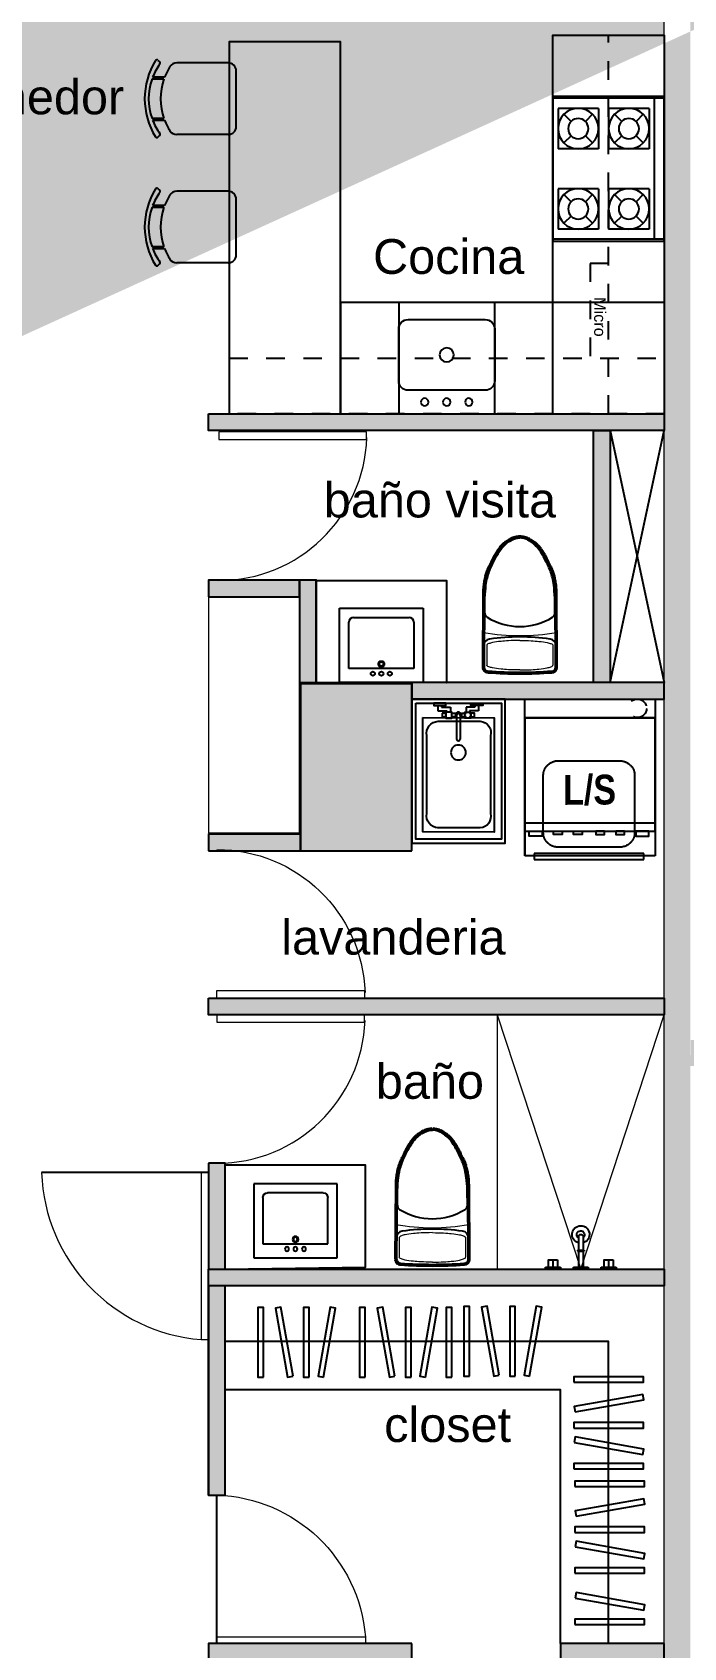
# Model space of a CAD drawing. Header units: metres. Extents: x -598 to 357, y -242 to 574.
# Drawn here: x -252.98 to -249.47, y 279.2 to 287.9 of the extents above; entities that cross this region are included whole.
import ezdxf

# ---------------------------------------------------------------- set-up
doc = ezdxf.new("R2010")
doc.units = ezdxf.units.M
doc.set_wipeout_variables(frame=1)
doc.linetypes.add('xref_Nivel TIPICO$0$HIDDEN2', pattern=[0.1875, 0.125, -0.0625])
for name, color, linetype, lineweight in [('A-DOOR', 1, 'Continuous', 18), ('Muro Mamspoteria', 5, 'Continuous', 9), ('P-SANR-FIXT', 251, 'Continuous', 18), ('xref_Nivel TIPICO$0$C-closets', 1, 'Continuous', 18), ('xref_Nivel TIPICO$0$P-puerta', 1, 'Continuous', 18)]:
    doc.layers.add(name, color=color, linetype=linetype, lineweight=lineweight)
for name, color, linetype in [('APTOS_SPZ_MCH_N2 MUNI$0$DUCTOS', 1, 'Continuous'), ('APTOS_SPZ_MCH_N2 MUNI$0$Muebles', 1, 'Continuous'), ('Closet serchas', 9, 'Continuous'), ('MINUSV', 7, 'Continuous'), ('Muebles fijos', 251, 'Continuous'), ('T-texto', 8, 'Continuous'), ('xref_Nivel TIPICO$0$C-cocinas', 1, 'Continuous'), ('xref_Nivel TIPICO$0$D-ducha mezcladora', 1, 'Continuous'), ('xref_Nivel TIPICO$0$H-hatch mamposteria', 8, 'Continuous'), ('xref_Nivel TIPICO$0$H-hatch tablayeso', 9, 'Continuous'), ('xref_Nivel TIPICO$0$M-lavadora secadora', 1, 'Continuous'), ('xref_Nivel TIPICO$0$M-lavatrastos', 1, 'Continuous'), ('xref_Nivel TIPICO$0$M-muro tablayeso', 4, 'Continuous'), ('xref_Nivel TIPICO$0$M-pila', 1, 'Continuous')]:
    doc.layers.add(name, color=color, linetype=linetype)
doc.styles.get("Standard").update_dxf_attribs({"font": 'arial.ttf'})
doc.styles.add('xref_Nivel TIPICO$0$Arial (bold)', font='arialbd.ttf', dxfattribs={"height": 0.048848})
doc.styles.add('xref_Nivel TIPICO$0$Standard', font='arial.ttf')

# ---------------------------------------------------------------- blocks, each defined once
blk = doc.blocks.new('*U278')
at = {"layer": 'xref_Nivel TIPICO$0$H-hatch tablayeso', "transparency": 33554559}
h = blk.add_hatch(color=256, dxfattribs=at)
h.dxf.hatch_style = 1
h.paths.add_polyline_path([(0, 90), (0, 0), (1096, 0), (1096, 90)])
at = {"layer": 'xref_Nivel TIPICO$0$M-muro tablayeso'}
blk.add_lwpolyline([(1096, 0), (0, 0), (0, 90), (1096, 90), (1096, 0)], dxfattribs=at)
blk = doc.blocks.new('*U279')
at = {"layer": 'xref_Nivel TIPICO$0$H-hatch tablayeso', "transparency": 33554559}
h = blk.add_hatch(color=256, dxfattribs=at)
h.dxf.hatch_style = 1
h.paths.add_polyline_path([(0, 90), (0, 0), (560, 0), (560, 90)])
at = {"layer": 'xref_Nivel TIPICO$0$M-muro tablayeso'}
blk.add_lwpolyline([(560, 0), (0, 0), (0, 90), (560, 90), (560, 0)], dxfattribs=at)
blk = doc.blocks.new('*U277')
at = {"layer": 'xref_Nivel TIPICO$0$H-hatch tablayeso', "transparency": 33554559}
h = blk.add_hatch(color=256, dxfattribs=at)
h.dxf.hatch_style = 1
h.paths.add_polyline_path([(0, 90), (0, 0), (2456, 0), (2456, 90)])
at = {"layer": 'xref_Nivel TIPICO$0$M-muro tablayeso'}
blk.add_lwpolyline([(2456, 0), (0, 0), (0, 90), (2456, 90), (2456, 0)], dxfattribs=at)
blk = doc.blocks.new('Familia Puertas - P-7-13066183-AMUEBLADAS N8 _18_34')
at = {"layer": 'A-DOOR'}
for p, q in [((-0.449, 1), (-0.5, 1)), ((-0.5, 1), (-0.5, 0)), ((-0.449, 0), (-0.449, 1)), ((-0.5, 0), (-0.449, 0))]:
    blk.add_line(p, q, dxfattribs=at)
at = {"layer": 'A-DOOR', "color": 8, "true_color": 0x808080}
blk.add_arc((-0.497, 0.001), 1.002, 359.9645, 87.9854, dxfattribs=at)
blk = doc.blocks.new('L3')
blk.add_wipeout([(24.5796, 24.0767), (25.0296, 24.0767), (25.0296, 23.6767), (24.5796, 23.6767)]).dxf.layer = 'Muebles fijos'
at = {"layer": 'Muebles fijos'}
for p, q in [((24.5796, 24.0767), (25.0296, 24.0767)), ((24.5796, 23.6767), (24.5796, 24.0767)), ((24.6546, 24.0767), (24.9546, 24.0767)), ((24.6546, 24.0267), (24.9546, 24.0267)), ((24.6546, 24.0267), (24.9546, 24.0267)), ((25.0296, 24.0767), (25.0296, 23.6767)), ((24.5796, 23.7517), (24.5796, 24.0017)), ((24.6296, 23.7517), (24.6296, 24.0017)), ((24.6296, 23.7517), (24.6296, 24.0017)), ((24.9796, 24.0017), (24.9796, 23.7517)), ((24.9796, 24.0017), (24.9796, 23.7517)), ((25.0296, 24.0017), (25.0296, 23.6767)), ((25.0296, 23.6767), (24.5796, 23.6767)), ((25.0296, 23.6767), (24.5796, 23.6767)), ((24.9796, 23.7517), (24.6296, 23.7517)), ((24.9796, 23.7517), (24.8832, 23.7517))]:
    blk.add_line(p, q, dxfattribs=at)
for centre, radius in [((24.8046, 23.7766), 0.0161), ((24.8046, 23.7766), 0.0111), ((24.7588, 23.7245), 0.0111), ((24.8046, 23.7245), 0.0111), ((24.8504, 23.7245), 0.0111)]:
    blk.add_circle(centre, radius, dxfattribs=at)
for centre, start, end in [((24.6546, 24.0017), 90, 180), ((24.6546, 24.0017), 90, 180), ((24.9546, 24.0017), 0, 90), ((24.9546, 24.0017), 0, 90)]:
    blk.add_arc(centre, 0.025, start, end, dxfattribs=at)
blk = doc.blocks.new('Toilet_Oval_17859 - MO- Inodoro-439146-NIVEL TIPICO 5 - 7  - AMOBLADO')
at = {"layer": 'P-SANR-FIXT', "lineweight": 50}
for p, q in [((-0.196, 0.4633), (-0.194, 0.0621)), ((0.194, 0.0621), (0.196, 0.4633))]:
    blk.add_line(p, q, dxfattribs=at)
at = {"layer": 'P-SANR-FIXT'}
for p, q in [((-0.1786, 0.3447), (-0.1786, 0.4512)), ((0.1786, 0.3447), (0.1786, 0.4512))]:
    blk.add_line(p, q, dxfattribs=at)
at = {"layer": 'P-SANR-FIXT', "lineweight": 25}
for p, q in [((-0.1887, 0.1708), (-0.1884, 0.0926)), ((0.1887, 0.1708), (0.1884, 0.0926))]:
    blk.add_line(p, q, dxfattribs=at)
at = {"layer": 'P-SANR-FIXT', "lineweight": 50}
for centre, radius, start, end in [((-0.1706, 0.4633), 0.0254, 90, 180), ((0, -1.9235), 2.4182, 90, 94.04533), ((0, -1.9235), 2.4182, 85.95467, 90), ((0.1706, 0.4633), 0.0254, 360, 90)]:
    blk.add_arc(centre, radius, start, end, dxfattribs=at)
at = {"layer": 'P-SANR-FIXT', "lineweight": 25}
for centre, radius, start, end in [((-0.1579, 0.3484), 0.0381, 180, 262.10458), ((0.1579, 0.3484), 0.0381, 277.89542, 0), ((0, 1.487), 1.1875, 262.10458, 277.89542), ((-0.1626, 0.1709), 0.0261, 122.44973, 180.22557), ((0, -0.0901), 0.3336, 58.03037, 121.96963), ((0.1626, 0.1709), 0.0261, 359.77443, 57.55027)]:
    blk.add_arc(centre, radius, start, end, dxfattribs=at)
at = {"layer": 'P-SANR-FIXT'}
blk.add_arc((0, -0.8197), 1.112, 79.84792, 100.15208, dxfattribs=at)
for points in [[(0, 0.4774), (-0.0484, 0.4774), (-0.1037, 0.4729), (-0.1428, 0.4681), (-0.1653, 0.461), (-0.1744, 0.4578), (-0.1786, 0.4531), (-0.1786, 0.4512)], [(0, 0.4774), (0.0484, 0.4774), (0.1037, 0.4729), (0.1428, 0.4681), (0.1653, 0.461), (0.1744, 0.4578), (0.1786, 0.4531), (0.1786, 0.4512)], [(0, 0.3185), (-0.0484, 0.3185), (-0.1037, 0.323), (-0.1428, 0.3278), (-0.1653, 0.3349), (-0.1744, 0.3381), (-0.1786, 0.3428), (-0.1786, 0.3447)], [(0, 0.3185), (0.0484, 0.3185), (0.1037, 0.323), (0.1428, 0.3278), (0.1653, 0.3349), (0.1744, 0.3381), (0.1786, 0.3428), (0.1786, 0.3447)]]:
    blk.add_open_spline(points, degree=3, knots=[0, 0, 0, 0, 0.1566407, 0.2861825, 0.3655305, 0.4088071, 0.4283279, 0.4283279, 0.4283279, 0.4283279], dxfattribs=at)
at = {"layer": 'P-SANR-FIXT', "lineweight": 25}
for points in [[(-0.1884, 0.0926), (-0.1844, 0.0317), (-0.1781, -0.0197), (-0.1546, -0.0809), (-0.1328, -0.1236), (-0.1143, -0.1557), (-0.0938, -0.1851), (-0.066, -0.2094), (-0.0504, -0.2203), (-0.0177, -0.234), (0, -0.2337)], [(0.1884, 0.0926), (0.1844, 0.0317), (0.1781, -0.0197), (0.1546, -0.0809), (0.1328, -0.1236), (0.1143, -0.1557), (0.0938, -0.1851), (0.066, -0.2094), (0.0504, -0.2203), (0.0177, -0.234), (0, -0.2337)]]:
    blk.add_open_spline(points, degree=3, knots=[0, 0, 0, 0, 0.19509, 0.375915, 0.540569, 0.672678, 0.792703, 0.893059, 0.993012, 1.071971, 1.071971, 1.071971, 1.071971], dxfattribs=at)
at = {"layer": 'P-SANR-FIXT', "lineweight": 50}
for points, knots in [([(-0.194, 0.0621), (-0.1937, 0.0503), (-0.1924, 0.028), (-0.189, 0.0038), (-0.1855, -0.0137), (-0.1826, -0.0259), (-0.1794, -0.0373), (-0.176, -0.048), (-0.1724, -0.0579), (-0.1688, -0.0672), (-0.165, -0.0758), (-0.1613, -0.084), (-0.1576, -0.0916), (-0.1529, -0.1013), (-0.1473, -0.1124), (-0.141, -0.1244), (-0.133, -0.1391), (-0.1251, -0.152), (-0.117, -0.1643), (-0.1107, -0.1733), (-0.1038, -0.1821), (-0.0962, -0.1908), (-0.0878, -0.1992), (-0.0783, -0.2075), (-0.0677, -0.2156), (-0.0585, -0.2217), (-0.0519, -0.2254), (-0.0482, -0.2275), (-0.0454, -0.2289), (-0.0426, -0.2302), (-0.0399, -0.2315), (-0.0376, -0.2325), (-0.0356, -0.2332), (-0.0335, -0.2339), (-0.0309, -0.2348), (-0.0276, -0.2357), (-0.0241, -0.2366), (-0.0201, -0.2374), (-0.0156, -0.2381), (-0.0092, -0.2391), (-0.0038, -0.2397), (0, -0.24)], [0, 0, 0, 0, 0.041667, 0.083333, 0.104167, 0.125, 0.145833, 0.166667, 0.1875, 0.208333, 0.229167, 0.25, 0.270833, 0.291667, 0.333333, 0.375, 0.416667, 0.5, 0.541667, 0.583333, 0.625, 0.666667, 0.708333, 0.75, 0.791667, 0.833333, 0.854167, 0.864583, 0.875, 0.885417, 0.895833, 0.90625, 0.911458, 0.916667, 0.927083, 0.9375, 0.947917, 0.958333, 0.96875, 0.979167, 1, 1, 1, 1]), ([(0, -0.24), (0.0038, -0.2397), (0.0092, -0.2391), (0.0156, -0.2381), (0.0201, -0.2374), (0.0241, -0.2366), (0.0276, -0.2357), (0.0309, -0.2348), (0.0341, -0.2338), (0.0371, -0.2327), (0.0399, -0.2315), (0.0426, -0.2302), (0.0454, -0.2289), (0.0482, -0.2275), (0.0519, -0.2254), (0.0585, -0.2217), (0.0677, -0.2156), (0.0783, -0.2075), (0.0878, -0.1992), (0.0962, -0.1908), (0.1038, -0.1821), (0.1107, -0.1733), (0.117, -0.1643), (0.1251, -0.152), (0.133, -0.1391), (0.141, -0.1244), (0.1473, -0.1124), (0.1529, -0.1013), (0.1576, -0.0916), (0.1613, -0.084), (0.165, -0.0758), (0.1688, -0.0672), (0.1724, -0.0579), (0.176, -0.048), (0.1794, -0.0373), (0.1826, -0.0259), (0.1855, -0.0137), (0.189, 0.0038), (0.1924, 0.028), (0.1937, 0.0503), (0.194, 0.0621)], [0, 0, 0, 0, 0.020833, 0.03125, 0.041667, 0.052083, 0.0625, 0.072917, 0.083333, 0.09375, 0.104167, 0.114583, 0.125, 0.135417, 0.145833, 0.166667, 0.208333, 0.25, 0.291667, 0.333333, 0.375, 0.416667, 0.458333, 0.5, 0.583333, 0.625, 0.666667, 0.708333, 0.729167, 0.75, 0.770833, 0.791667, 0.8125, 0.833333, 0.854167, 0.875, 0.895833, 0.916667, 0.958333, 1, 1, 1, 1])]:
    blk.add_open_spline(points, degree=3, knots=knots, dxfattribs=at)
blk = doc.blocks.new('*U260')
at = {"layer": 'xref_Nivel TIPICO$0$H-hatch tablayeso', "transparency": 33554559}
h = blk.add_hatch(color=256, dxfattribs=at)
h.dxf.hatch_style = 1
h.paths.add_polyline_path([(0, 90), (0, 0), (570, 0), (570, 90)])
at = {"layer": 'xref_Nivel TIPICO$0$M-muro tablayeso'}
blk.add_lwpolyline([(570, 0), (0, 0), (0, 90), (570, 90), (570, 0)], dxfattribs=at)
blk = doc.blocks.new('xref_Nivel TIPICO$0$P-90')
at = {"layer": 'Defpoints', "color": 8, "true_color": 0x808080}
blk.add_lwpolyline([(0, 0), (0.9, 0)], dxfattribs=at)
at = {"layer": 'xref_Nivel TIPICO$0$P-puerta'}
for p, q in [((0.0404, 0.9), (0, 0.9)), ((0, 0.9), (0, 0)), ((0.0404, 0), (0.0404, 0.9)), ((0, 0), (0.0404, 0))]:
    blk.add_line(p, q, dxfattribs=at)
at = {"layer": 'xref_Nivel TIPICO$0$P-puerta', "color": 8, "true_color": 0x808080}
blk.add_arc((-0.0344, -0.032), 0.935, 1.95991, 85.40688, dxfattribs=at)
blk = doc.blocks.new('*U338')
at = {"layer": 'xref_Nivel TIPICO$0$H-hatch tablayeso', "transparency": 33554559}
h = blk.add_hatch(color=256, dxfattribs=at)
h.dxf.hatch_style = 1
h.paths.add_polyline_path([(0, 90), (0, 0), (1127.6, 0), (1127.6, 90)])
at = {"layer": 'xref_Nivel TIPICO$0$M-muro tablayeso'}
blk.add_lwpolyline([(1127.6, 0), (0, 0), (0, 90), (1127.6, 90), (1127.6, 0)], dxfattribs=at)
blk = doc.blocks.new('xref_Nivel TIPICO$0$MU12')
at = {"layer": 'xref_Nivel TIPICO$0$D-ducha mezcladora'}
for p, q in [((-0.19, 0), (-0.19, -0.01)), ((-0.11, 0), (-0.19, 0)), ((-0.11, -0.01), (-0.11, 0)), ((0.04, 0), (-0.04, 0)), ((-0.04, 0), (-0.04, -0.01)), ((0.04, -0.01), (0.04, 0)), ((0.19, 0), (0.11, 0)), ((0.11, 0), (0.11, -0.01)), ((0.19, -0.01), (0.19, 0)), ((-0.19, -0.01), (-0.11, -0.01)), ((-0.15, -0.05), (-0.15, -0.01)), ((-0.04, -0.01), (0.04, -0.01)), ((0.11, -0.01), (0.19, -0.01)), ((0.15, -0.05), (0.15, -0.01))]:
    blk.add_line(p, q, dxfattribs=at)
at = {"layer": 'xref_Nivel TIPICO$0$D-ducha mezcladora', "linetype": 'ByBlock'}
for p, q in [((-0.0125, -0.0972), (-0.0125, -0.01)), ((0.0125, -0.0972), (0.0125, -0.01)), ((-0.0175, -0.0972), (0.0175, -0.0972)), ((-0.0175, -0.1022), (-0.0175, -0.0972)), ((-0.0175, -0.1022), (0.0175, -0.1022)), ((-0.0125, -0.1771), (-0.0125, -0.1022)), ((0.0125, -0.1783), (0.0125, -0.1022)), ((0.0175, -0.1022), (0.0175, -0.0972))]:
    blk.add_line(p, q, dxfattribs=at)
at = {"layer": 'xref_Nivel TIPICO$0$D-ducha mezcladora'}
for points in [[(-0.175, -0.01), (-0.175, -0.05), (-0.125, -0.05)], [(-0.125, -0.05), (-0.125, -0.01)], [(0.125, -0.01), (0.125, -0.05), (0.175, -0.05)], [(0.175, -0.05), (0.175, -0.01)]]:
    blk.add_lwpolyline(points, dxfattribs=at)
for centre, radius, start, end in [((-0.0004, -0.1865), 0.0468, 104.9774, 73.97079), ((-0.0011, -0.1853), 0.0211, 122.55158, 49.73906), ((0.0002, -0.1733), 0.0133, 196.91346, 337.71511)]:
    blk.add_arc(centre, radius, start, end, dxfattribs=at)
blk = doc.blocks.new('xref_Nivel TIPICO$0$GRIFO_MOPSKIN')
for p, q in [((0.01, 0.0845), (0.0325, 0.0845)), ((0.01, 0.0695), (0.0175, 0.0695)), ((0.0175, 0.0695), (0.0175, 0.032)), ((0.0325, 0.0845), (0.0325, 0.047)), ((0.0175, 0.032), (0.0375, 0.032)), ((0.0325, 0.047), (0.0375, 0.047)), ((0.0504, 0.0075), (0.1504, 0.0075)), ((0.0175, -0.07), (0.0175, -0.0325)), ((0.0175, -0.0325), (0.0375, -0.0325)), ((0.0325, -0.085), (0.0325, -0.0475)), ((0.0325, -0.0475), (0.0375, -0.0475)), ((0.0504, -0.0075), (0.1504, -0.0075)), ((0.01, -0.07), (0.0175, -0.07)), ((0.01, -0.085), (0.0325, -0.085))]:
    blk.add_line(p, q)
for points in [[(0, 0.102), (0.01, 0.102), (0.01, 0.052), (0, 0.052)], [(0.0375, 0.052), (0.0625, 0.052), (0.0625, 0.027), (0.0375, 0.027)], [(0.0425, 0.052), (0.0575, 0.052), (0.0575, 0.067), (0.0425, 0.067)], [(0.0429, 0.0125), (0.0579, 0.0125), (0.0579, 0.0275), (0.0429, 0.0275)], [(0, -0.1025), (0.01, -0.1025), (0.01, -0.0525), (0, -0.0525)], [(0.0375, -0.0525), (0.0625, -0.0525), (0.0625, -0.0275), (0.0375, -0.0275)], [(0.0425, -0.0125), (0.0575, -0.0125), (0.0575, -0.0275), (0.0425, -0.0275)], [(0.0425, -0.0675), (0.0575, -0.0675), (0.0575, -0.0525), (0.0425, -0.0525)]]:
    blk.add_lwpolyline(points, close=True)
blk.add_circle((0.05, 0.0395), 0.0125)
for centre, radius, start, end in [((0.0504, 0), 0.0125, 36.8699, 323.1301), ((0.0504, 0), 0.0075, 90, 270), ((0.1504, 0), 0.0075, 270, 90)]:
    blk.add_arc(centre, radius, start, end)
blk = doc.blocks.new('xref_Nivel TIPICO$0$PILA')
at = {"layer": 'xref_Nivel TIPICO$0$M-pila'}
for points in [[(0, 0.25), (0.7745, 0.25), (0.7745, -0.2525), (0, -0.2525)], [(0.0206, 0.2294), (0.0206, -0.2319), (0.7539, -0.2319), (0.7539, 0.2294)], [(0.0206, 0.2294), (0.0206, -0.2319), (0.7539, -0.2319), (0.7539, 0.2294)], [(0.0981, 0.1906), (0.0998, -0.1931), (0.7169, -0.1931), (0.7151, 0.1906)]]:
    blk.add_lwpolyline(points, close=True, dxfattribs=at)
blk.add_lwpolyline([(0.6932, -0.1178), (0.6932, 0.1097, 0.462552), (0.6157, 0.17), (0.196, 0.1698, 0.461917), (0.1186, 0.1095), (0.1186, -0.118, 0.478059), (0.1962, -0.1729), (0.6159, -0.1727, 0.47745)], format="xyb", close=True, dxfattribs=at)
blk.add_circle((0.2869, 0), 0.0403, dxfattribs=at)
at = {"layer": 'xref_Nivel TIPICO$0$M-pila', "xscale": -1.290849937925769, "yscale": 1.290849937925769, "zscale": 1.290849937925769, "rotation": 180}
blk.add_blockref('xref_Nivel TIPICO$0$GRIFO_MOPSKIN', (0.0206, 0), dxfattribs=at)
blk = doc.blocks.new('xref_Nivel TIPICO$0$LAVADORA SECADORA')
at = {"linetype": 'xref_Nivel TIPICO$0$HIDDEN2', "ltscale": 0.1}
blk.add_lwpolyline([(-0.1, 0.702), (0, 0.702), (0, 0), (-0.1, 0)], close=True, dxfattribs=at)
blk.add_circle((-0.0511, 0.607), 0.05, dxfattribs=at)
at = {"layer": 'xref_Nivel TIPICO$0$M-lavadora secadora'}
for p, q in [((0, 0), (0, 0.702)), ((0, 0.702), (0.7443, 0.702)), ((0, 0), (0, 0.702)), ((0.7443, 0.702), (0.7443, 0)), ((0.7311, 0.642), (0.7311, 0.05)), ((0.763, 0.642), (0.7311, 0.642)), ((0.763, 0.05), (0.763, 0.642)), ((0.0933, 0), (0, 0)), ((0, 0), (0.7443, 0)), ((0, 0), (0.0933, 0)), ((0.7443, 0), (0, 0)), ((0.7311, 0.05), (0.763, 0.05))]:
    blk.add_line(p, q, dxfattribs=at)
for points in [[(0, 0), (0.61, 0), (0.61, 0.702), (0, 0.702)], [(0.61, 0), (0.61, 0.702), (0.5682, 0.702), (0.5682, 0)], [(0.61, 0.6687), (0.61, 0.5985), (0.6383, 0.5985), (0.6383, 0.6687)], [(0.61, 0.5369), (0.61, 0.4905), (0.6287, 0.4905), (0.6287, 0.5369)], [(0.61, 0.4291), (0.61, 0.3827), (0.6287, 0.3827), (0.6287, 0.4291)], [(0.61, 0.2629), (0.61, 0.3093), (0.6287, 0.3093), (0.6287, 0.2629)], [(0.61, 0.1551), (0.61, 0.2015), (0.6287, 0.2015), (0.6287, 0.1551)], [(0.61, 0.0233), (0.61, 0.0935), (0.6383, 0.0935), (0.6383, 0.0233)]]:
    blk.add_lwpolyline(points, close=True, dxfattribs=at)
for points, knots in [([(0.231, 0.5087), (0.231, 0.531), (0.2518, 0.5697), (0.2879, 0.592), (0.3087, 0.592), (0.4594, 0.592), (0.61, 0.592)], [0, 0, 0, 1, 2, 3, 3, 3.968121, 3.968121, 3.968121]), ([(0.61, 0.592), (0.615, 0.592), (0.6199, 0.592), (0.6408, 0.592), (0.6768, 0.5697), (0.6977, 0.531), (0.6977, 0.5087), (0.6977, 0.35), (0.6977, 0.1833), (0.6977, 0.161), (0.6768, 0.1223), (0.6408, 0.1), (0.6199, 0.1), (0.615, 0.1), (0.61, 0.1)], [3.968121, 3.968121, 3.968121, 4, 4, 5, 6, 7, 7, 8, 8, 9, 10, 11, 11, 11.031879, 11.031879, 11.031879]), ([(0.61, 0.1), (0.4594, 0.1), (0.3087, 0.1), (0.2879, 0.1), (0.2518, 0.1223), (0.231, 0.161), (0.231, 0.1833), (0.231, 0.35), (0.231, 0.5087)], [11.031879, 11.031879, 11.031879, 12, 12, 13, 14, 15, 15, 16, 16, 16])]:
    blk.add_open_spline(points, degree=2, knots=knots, dxfattribs=at)
at = {"layer": 'xref_Nivel TIPICO$0$M-lavadora secadora', "style": 'xref_Nivel TIPICO$0$Arial (bold)', "oblique": 0.17172, "width": 0.818119}
blk.add_text('L/S', height=0.16054, rotation=90.51925, dxfattribs=at).set_placement((0.469, 0.2069))
blk = doc.blocks.new('*U327')
at = {"layer": 'xref_Nivel TIPICO$0$H-hatch tablayeso', "transparency": 33554559}
h = blk.add_hatch(color=256, dxfattribs=at)
h.dxf.hatch_style = 1
h.paths.add_polyline_path([(0, 90), (0, 0), (496, 0), (496, 90)])
at = {"layer": 'xref_Nivel TIPICO$0$M-muro tablayeso'}
blk.add_lwpolyline([(496, 0), (0, 0), (0, 90), (496, 90), (496, 0)], dxfattribs=at)
blk = doc.blocks.new('*U334')
at = {"layer": 'xref_Nivel TIPICO$0$H-hatch tablayeso', "transparency": 33554559}
h = blk.add_hatch(color=256, dxfattribs=at)
h.dxf.hatch_style = 1
h.paths.add_polyline_path([(0, 90), (0, 0), (1360, 0), (1360, 90)])
at = {"layer": 'xref_Nivel TIPICO$0$M-muro tablayeso'}
blk.add_lwpolyline([(1360, 0), (0, 0), (0, 90), (1360, 90), (1360, 0)], dxfattribs=at)
blk = doc.blocks.new('*U332')
at = {"layer": 'xref_Nivel TIPICO$0$H-hatch tablayeso', "transparency": 33554559}
h = blk.add_hatch(color=256, dxfattribs=at)
h.dxf.hatch_style = 1
h.paths.add_polyline_path([(0, 90.9), (0, 0), (551.3, 0), (551.3, 90.9)])
at = {"layer": 'xref_Nivel TIPICO$0$M-muro tablayeso'}
blk.add_lwpolyline([(551.3, 0), (0, 0), (0, 90.9), (551.3, 90.9), (551.3, 0)], dxfattribs=at)
blk = doc.blocks.new('*U335')
at = {"layer": 'xref_Nivel TIPICO$0$H-hatch tablayeso', "transparency": 33554559}
h = blk.add_hatch(color=256, dxfattribs=at)
h.dxf.hatch_style = 1
h.paths.add_polyline_path([(0, 90), (0, 0), (2456, 0), (2456, 90)])
at = {"layer": 'xref_Nivel TIPICO$0$M-muro tablayeso'}
blk.add_lwpolyline([(2456, 0), (0, 0), (0, 90), (2456, 90), (2456, 0)], dxfattribs=at)
blk = doc.blocks.new('*U341')
at = {"layer": 'xref_Nivel TIPICO$0$H-hatch tablayeso', "transparency": 33554559}
h = blk.add_hatch(color=256, dxfattribs=at)
h.dxf.hatch_style = 1
h.paths.add_polyline_path([(0, 90), (0, 0), (490.6, 0), (490.6, 90)])
at = {"layer": 'xref_Nivel TIPICO$0$M-muro tablayeso'}
blk.add_lwpolyline([(490.6, 0), (0, 0), (0, 90), (490.6, 90), (490.6, 0)], dxfattribs=at)
blk = doc.blocks.new('*U339')
at = {"layer": 'xref_Nivel TIPICO$0$H-hatch tablayeso', "transparency": 33554559}
h = blk.add_hatch(color=256, dxfattribs=at)
h.dxf.hatch_style = 1
h.paths.add_polyline_path([(0, 90), (0, 0), (1357.7, 0), (1357.7, 90)])
at = {"layer": 'xref_Nivel TIPICO$0$M-muro tablayeso'}
blk.add_lwpolyline([(1357.7, 0), (0, 0), (0, 90), (1357.7, 90), (1357.7, 0)], dxfattribs=at)
blk = doc.blocks.new('columna')
at = {"true_color": 0x939598}
h = blk.add_hatch(color=252, dxfattribs=at)
h.dxf.hatch_style = 1
h.paths.add_polyline_path([(154.7475, 259.8959), (155.6475, 259.8959), (155.6475, 259.2959), (154.7475, 259.2959)])
at = {"color": 252, "true_color": 0x939598}
blk.add_lwpolyline([(154.7475, 259.8959), (155.6475, 259.8959), (155.6475, 259.2959), (154.7475, 259.2959), (154.7475, 259.8959)], dxfattribs=at)
blk = doc.blocks.new('xref_Nivel TIPICO$0$SINK')
at = {"layer": 'xref_Nivel TIPICO$0$M-lavatrastos', "color": 8}
blk.add_lwpolyline([(-0.4518, 0), (0.0654, 0), (0.0654, -0.6), (-0.4518, -0.6)], close=True, dxfattribs=at)
at = {"layer": 'xref_Nivel TIPICO$0$M-lavatrastos'}
blk.add_lwpolyline([(0.0654, -0.1778, 0.414214), (0.0146, -0.127), (-0.401, -0.127, 0.414214), (-0.4518, -0.1778), (-0.4518, -0.4572, 0.414214), (-0.401, -0.508), (0.0146, -0.508, 0.414214), (0.0654, -0.4572)], format="xyb", close=True, dxfattribs=at)
for centre, radius in [((-0.3121, -0.0635), 0.0201), ((-0.1932, -0.0635), 0.0201), ((-0.0743, -0.0635), 0.0201), ((-0.1932, -0.3175), 0.0381)]:
    blk.add_circle(centre, radius, dxfattribs=at)
blk = doc.blocks.new('APTOS_SPZ_MCH_N2 MUNI$0$SILLA-01')
at = {"layer": 'APTOS_SPZ_MCH_N2 MUNI$0$Muebles'}
for p, q in [((-0.2069, -0.0719), (-0.1982, -0.0806)), ((-0.1158, -0.043), (-0.1158, -0.1074)), ((-0.1072, -0.1042), (-0.1072, -0.0398)), ((0.1072, -0.0398), (0.1072, -0.1042)), ((0.1158, -0.1074), (0.1158, -0.043)), ((0.2069, -0.0719), (0.1982, -0.0806)), ((-0.193, -0.4504), (-0.193, -0.1726)), ((0.193, -0.4504), (0.193, -0.1726)), ((-0.1501, -0.4933), (0.1501, -0.4933))]:
    blk.add_line(p, q, dxfattribs=at)
for centre, radius, start, end in [((0, -0.3896), 0.3896, 58.18791, 121.81209), ((-0.2009, -0.0658), 0.00858, 121.81209, 225), ((-0.1922, -0.0745), 0.00858, 225, 305.57699), ((0, -0.3432), 0.3217, 111.1002, 125.57699), ((0, -0.3432), 0.3217, 70.52878, 109.47122), ((0, -0.4075), 0.3217, 70.52878, 109.47122), ((0, -0.3432), 0.3217, 54.42301, 68.8998), ((0.1922, -0.0745), 0.00858, 234.42301, 315), ((0.2009, -0.0658), 0.00858, 315, 58.18791), ((-0.1501, -0.1726), 0.0429, 122.57897, 180), ((0, -0.4075), 0.3217, 111.1002, 122.57897), ((0, -0.4075), 0.3217, 57.42103, 68.8998), ((0.1501, -0.1726), 0.0429, 0, 57.42103), ((-0.1501, -0.4504), 0.0429, 180, 270), ((0.1501, -0.4504), 0.0429, 270, 0)]:
    blk.add_arc(centre, radius, start, end, dxfattribs=at)
blk = doc.blocks.new('xref_Nivel TIPICO$0$MUKO02PL')
at = {"layer": 'xref_Nivel TIPICO$0$C-cocinas', "linetype": 'ByBlock'}
for p, q in [((0.38, 0), (-0.38, 0)), ((-0.38, 0), (-0.38, -0.6)), ((0.38, 0), (0.38, -0.6)), ((0.38, -0.0545), (-0.38, -0.0545)), ((-0.1073, -0.0818), (-0.3255, -0.0818)), ((-0.3255, -0.0818), (-0.3255, -0.3)), ((-0.1073, -0.0818), (-0.1073, -0.3)), ((0.1073, -0.0818), (0.1073, -0.3)), ((0.3255, -0.0818), (0.1073, -0.0818)), ((0.3255, -0.0818), (0.3255, -0.3)), ((-0.2935, -0.1138), (-0.2549, -0.1523)), ((-0.1392, -0.1138), (-0.1778, -0.1523)), ((0.1392, -0.1138), (0.1778, -0.1523)), ((0.2935, -0.1138), (0.2549, -0.1523)), ((-0.2549, -0.2295), (-0.2935, -0.268)), ((-0.1778, -0.2295), (-0.1392, -0.268)), ((0.1778, -0.2295), (0.1392, -0.268)), ((0.2549, -0.2295), (0.2935, -0.268)), ((-0.1073, -0.3), (-0.3255, -0.3)), ((0.3255, -0.3), (0.1073, -0.3)), ((-0.3255, -0.3545), (-0.3255, -0.5727)), ((-0.1073, -0.3545), (-0.3255, -0.3545)), ((-0.2935, -0.3865), (-0.2549, -0.4251)), ((-0.1392, -0.3865), (-0.1778, -0.4251)), ((-0.1073, -0.3545), (-0.1073, -0.5727)), ((0.1073, -0.3545), (0.1073, -0.5727)), ((0.3255, -0.3545), (0.1073, -0.3545)), ((0.1392, -0.3865), (0.1778, -0.4251)), ((0.2935, -0.3865), (0.2549, -0.4251)), ((0.3255, -0.3545), (0.3255, -0.5727)), ((-0.2549, -0.5022), (-0.2935, -0.5408)), ((-0.1778, -0.5022), (-0.1392, -0.5408)), ((0.1778, -0.5022), (0.1392, -0.5408)), ((0.2549, -0.5022), (0.2935, -0.5408)), ((0.38, -0.6), (-0.38, -0.6)), ((-0.1073, -0.5727), (-0.3255, -0.5727)), ((0.3255, -0.5727), (0.1073, -0.5727))]:
    blk.add_line(p, q, dxfattribs=at)
at = {"layer": 'xref_Nivel TIPICO$0$C-cocinas', "color": 8, "linetype": 'ByBlock'}
blk.add_lwpolyline([(-0.39, 0), (0.39, 0), (0.39, -0.6), (-0.39, -0.6)], close=True, dxfattribs=at)
at = {"layer": 'xref_Nivel TIPICO$0$C-cocinas', "linetype": 'ByBlock'}
for centre, radius in [((-0.2164, -0.1909), 0.1091), ((0.2164, -0.1909), 0.1091), ((-0.2164, -0.1909), 0.0545), ((0.2164, -0.1909), 0.0545), ((-0.2164, -0.4636), 0.1091), ((-0.2164, -0.4636), 0.0545), ((0.2164, -0.4636), 0.1091), ((0.2164, -0.4636), 0.0545)]:
    blk.add_circle(centre, radius, dxfattribs=at)

msp = doc.modelspace()

# ---------------------------------------------------------------- hatches: boundary and pattern name
at = {"layer": 'xref_Nivel TIPICO$0$H-hatch mamposteria', "transparency": 33554585}
h = msp.add_hatch(color=256, dxfattribs=at)
h.dxf.hatch_style = 1
h.paths.add_polyline_path([(-243.8209, 300.2734), (-243.6809, 300.2734), (-243.6809, 301.9595), (-243.8209, 301.9595)], flags=17)
h.paths.add_polyline_path([(-242.6778, 304.9192), (-242.6788, 307.7945), (-242.8188, 307.7945), (-242.8178, 304.9192)])
h.paths.add_polyline_path([(-243.7788, 291.8835), (-243.7788, 291.6835), (-244.0782, 291.6827), (-244.0782, 291.713), (-244.0982, 291.7139), (-244.0603, 291.8827)], flags=17)
h.paths.add_polyline_path([(-251.5387, 299.3945), (-251.5387, 299.5345), (-256.5387, 299.5345), (-256.5387, 299.3945)], flags=17)
h.paths.add_polyline_path([(-250.6387, 299.5345), (-250.6387, 299.3945), (-249.5787, 299.3945), (-249.5787, 295.7822), (-249.4387, 295.7822), (-249.4387, 300.2945), (-249.5787, 300.2945), (-249.5787, 299.5345)], flags=17)
h.paths.add_polyline_path([(-257.2787, 303.2953), (-257.1387, 303.2953), (-257.1387, 302.6101), (-257.2787, 302.6101)])
h.paths.add_polyline_path([(-257.1387, 303.8953), (-257.2787, 303.8953), (-257.2787, 308.8345), (-256.5387, 308.8345), (-256.5387, 308.6945), (-257.1387, 308.6945)])
h.paths.add_polyline_path([(-248.4448, 308.3045), (-248.4448, 308.4445), (-243.8788, 308.4445), (-243.8788, 308.3045)], flags=17)
h.paths.add_polyline_path([(-254.1337, 308.6945), (-254.1337, 308.8345), (-253.6587, 308.8345), (-253.6587, 308.6945)])
h.paths.add_polyline_path([(-257.2787, 300.2945), (-257.1387, 300.2945), (-257.1387, 299.3945), (-257.2787, 299.3945)])
h.paths.add_polyline_path([(-257.1387, 285.3959), (-257.2787, 285.3959), (-257.2787, 286.9289), (-256.0637, 286.9289), (-256.0637, 286.7889), (-257.1387, 286.7889)])
h.paths.add_polyline_path([(-257.1387, 280.3422), (-257.2787, 280.3422), (-257.2787, 282.4959), (-257.1387, 282.4959)])
h.paths.add_polyline_path([(-251.5387, 279.1284), (-251.6787, 279.1284), (-251.6787, 278.0199), (-253.0387, 278.0199), (-253.0387, 277.8799), (-251.6787, 277.8799), (-251.6787, 276.4718), (-251.1587, 276.4718), (-251.1587, 276.6118), (-251.5387, 276.6118)])
h.paths.add_polyline_path([(-247.1472, 288.8545), (-247.1472, 288.7145), (-249.4387, 288.7145), (-249.4387, 276.4718), (-249.9587, 276.4718), (-249.9587, 276.6118), (-249.5787, 276.6118), (-249.5787, 288.8545)])
h.paths.add_polyline_path([(-256.5387, 278.0199), (-256.5387, 277.8799), (-257.2787, 277.8799), (-257.2787, 279.3422), (-257.1387, 279.3422), (-257.1387, 278.0199)])
h.paths.add_polyline_path([(-257.2787, 284.3959), (-257.2777, 283.4959), (-257.1377, 283.4959), (-257.1387, 284.3959)])
h.paths.add_polyline_path([(-257.1387, 293.8359), (-257.2787, 293.8359), (-257.2787, 292.6835), (-257.1387, 292.6835)], flags=17)
h.paths.add_polyline_path([(-257.2787, 296.3689), (-255.745, 296.3689), (-255.745, 296.2289), (-257.1387, 296.2289), (-257.1377, 294.8359), (-257.2777, 294.8359)])
edge = h.paths.add_edge_path()
edge.add_line((-242.6783, 304.3505), (-242.8188, 304.3505))
edge.add_line((-242.8188, 304.3505), (-242.8188, 303.9995))
edge.add_line((-242.8188, 303.9995), (-244.4817, 303.9995))
edge.add_line((-244.4817, 303.9995), (-244.4817, 303.8595))
edge.add_line((-244.4817, 303.8595), (-242.6788, 303.8595))
edge.add_line((-242.6788, 303.8595), (-242.6788, 304.3505))
edge.add_line((-257.2777, 284.3959), (-257.1377, 284.3959))
edge.add_line((-242.6788, 290.9835), (-242.6788, 289.234))
edge.add_line((-242.6788, 289.234), (-245.489, 289.234))
edge.add_line((-247.6472, 289.8545), (-247.7872, 289.8545))
edge.add_line((-248.4448, 308.3065), (-248.4448, 308.4465))
edge.add_line((-243.4387, 277.32), (-243.4387, 277.46))
edge.add_line((-242.8191, 280.6731), (-242.6811, 280.6731))
edge.add_line((-242.8191, 281.2731), (-242.6815, 281.2731))
edge.add_line((-244.8918, 293.734), (-245.489, 293.734))
edge.add_line((-245.489, 293.734), (-245.489, 296.094))
edge.add_line((-245.489, 296.094), (-247.7872, 296.094))
edge.add_line((-247.7872, 296.094), (-247.7872, 296.334))
edge.add_line((-245.0642, 291.6835), (-245.0642, 291.7139))
edge.add_line((-245.0642, 291.7139), (-245.0462, 291.7139))
edge.add_line((-245.0462, 291.7139), (-245.0823, 291.8835))
edge.add_line((-243.8128, 293.934), (-242.8864, 293.934))
edge.add_line((-242.8864, 293.934), (-242.8864, 296.034))
edge.add_line((-242.8864, 296.034), (-245.289, 296.034))
edge.add_line((-245.289, 296.034), (-245.289, 293.934))
edge.add_line((-245.289, 293.934), (-244.8737, 293.934))
edge.add_line((-247.7872, 296.334), (-247.6472, 296.334))
edge.add_line((-247.6472, 296.334), (-247.6472, 296.234))
edge.add_line((-247.6472, 296.234), (-242.6788, 296.234))
edge.add_line((-242.6788, 296.234), (-242.6788, 293.734))
edge.add_line((-242.6788, 293.734), (-243.795, 293.734))
edge.add_line((-243.4387, 277.32), (-243.4387, 277.46))
edge.add_line((-243.4387, 277.46), (-242.8191, 277.46))
edge.add_line((-242.8191, 277.46), (-242.8191, 280.6731))
edge.add_line((-242.6811, 280.6731), (-242.6791, 277.32))
edge.add_line((-242.682, 281.2731), (-242.682, 282.1439))
edge.add_line((-242.682, 282.1439), (-242.8191, 282.1439))
edge.add_line((-242.6791, 277.32), (-243.4387, 277.32))
edge.add_line((-242.8191, 282.1439), (-242.8191, 281.2731))
edge.add_line((-242.6864, 290.9835), (-242.8864, 290.9835))
edge.add_line((-247.6472, 289.8545), (-247.6472, 291.1267))
edge.add_line((-247.6472, 291.1267), (-245.489, 291.1267))
edge.add_line((-245.489, 291.1267), (-245.489, 289.234))
edge.add_line((-245.489, 291.2667), (-247.7872, 291.2667))
edge.add_line((-247.7872, 291.2667), (-247.7872, 289.8545))
edge.add_line((-245.0823, 291.8835), (-245.489, 291.8835))
edge.add_line((-245.489, 291.8835), (-245.489, 291.2667))
edge.add_line((-245.289, 291.6835), (-245.0642, 291.6835))
edge.add_line((-242.8864, 290.9835), (-242.8864, 289.434))
edge.add_line((-242.8864, 289.434), (-245.289, 289.434))
edge.add_line((-245.289, 289.434), (-245.289, 291.6835))
h.paths.add_polyline_path([(-252.5387, 308.6945), (-252.5387, 308.8345), (-253.0587, 308.8345), (-253.0587, 308.6945)])
h.paths.add_polyline_path([(-251.5387, 308.8345), (-251.5387, 308.6945), (-249.5787, 308.6945), (-249.5787, 301.2945), (-249.4387, 301.2945), (-249.4387, 308.3045), (-249.0448, 308.3045), (-249.0448, 308.4445), (-249.4387, 308.4445), (-249.4387, 308.8345)])
h.paths.add_polyline_path([(-257.2775, 290.9835), (-257.1376, 290.9835), (-257.1364, 291.8835), (-257.2764, 291.8835)], flags=17)
h.paths.add_polyline_path([(-257.2785, 290.0945), (-249.5787, 290.0945), (-249.5787, 294.7822), (-249.4387, 294.7822), (-249.4387, 289.8545), (-249.5787, 289.8545), (-249.5787, 289.9545), (-257.2787, 289.9545)])
h.paths.add_polyline_path([(-249.4404, 282.4704), (-249.4387, 282.3304), (-242.6825, 282.3304), (-242.6825, 282.9439), (-242.6825, 282.9439), (-242.6834, 284.3959), (-242.8191, 284.3959), (-242.8208, 282.4704)], flags=16)
h.paths.add_polyline_path([(-247.7872, 302.3005), (-248.3387, 302.3026), (-248.3387, 302.1626), (-247.7872, 302.1605), (-247.7872, 297.334), (-247.6472, 297.334), (-247.6472, 300.9909), (-244.7209, 300.9909), (-244.7209, 301.1309), (-247.6472, 301.1309), (-247.6472, 305.3015), (-246.8109, 305.3015), (-246.8109, 305.4415), (-248.3387, 305.4415), (-248.3387, 305.3015), (-247.7872, 305.3015)], flags=17)

# ---------------------------------------------------------------- linework, layer by layer
at = {"layer": 'APTOS_SPZ_MCH_N2 MUNI$0$DUCTOS'}
for points in [[(-249.8712, 284.3959), (-249.5787, 285.7537)], [(-249.8712, 285.7537), (-249.5787, 284.3959)]]:
    msp.add_lwpolyline(points, dxfattribs=at)
at = {"layer": 'Closet serchas', "color": 253, "flags": 128}
for points in [[(-250.4685, 280.6647), (-250.5339, 281.0354), (-250.5634, 281.0301), (-250.4981, 280.6595)], [(-250.3044, 280.6595), (-250.239, 281.0301), (-250.2686, 281.0354), (-250.3339, 280.6647)], [(-251.7395, 280.653), (-251.7395, 281.0282), (-251.7695, 281.0282), (-251.7695, 280.653)], [(-251.5796, 280.6594), (-251.6449, 281.03), (-251.6745, 281.0248), (-251.6091, 280.6542)], [(-251.4926, 280.653), (-251.4926, 281.0282), (-251.5226, 281.0282), (-251.5226, 280.653)], [(-251.4154, 280.6542), (-251.3501, 281.0248), (-251.3796, 281.03), (-251.445, 280.6594)], [(-251.1906, 280.653), (-251.1906, 281.0282), (-251.2206, 281.0282), (-251.2206, 280.653)], [(-251.0307, 280.6594), (-251.096, 281.03), (-251.1255, 281.0248), (-251.0602, 280.6542)], [(-250.9437, 280.653), (-250.9437, 281.0282), (-250.9737, 281.0282), (-250.9737, 280.653)], [(-250.8665, 280.6542), (-250.8012, 281.0248), (-250.8307, 281.03), (-250.8961, 280.6594)], [(-250.7235, 280.653), (-250.7235, 281.0282), (-250.7535, 281.0282), (-250.7535, 280.653)], [(-250.6285, 280.6584), (-250.6285, 281.0336), (-250.6585, 281.0336), (-250.6585, 280.6584)], [(-250.3816, 280.6584), (-250.3816, 281.0336), (-250.4116, 281.0336), (-250.4116, 280.6584)], [(-250.0651, 280.3018), (-249.6945, 280.2365), (-249.6893, 280.266), (-250.0599, 280.3314)], [(-250.0663, 280.1588), (-249.6911, 280.1588), (-249.6911, 280.1888), (-250.0663, 280.1888)], [(-250.0609, 280.0638), (-249.6857, 280.0638), (-249.6857, 280.0938), (-250.0609, 280.0938)], [(-250.0546, 279.9038), (-249.684, 279.9692), (-249.6892, 279.9987), (-250.0598, 279.9333)], [(-250.0609, 279.8169), (-249.6857, 279.8169), (-249.6857, 279.8469), (-250.0609, 279.8469)], [(-250.0598, 279.7397), (-249.6892, 279.6743), (-249.684, 279.7039), (-250.0546, 279.7692)], [(-250.0609, 279.5967), (-249.6857, 279.5967), (-249.6857, 279.6267), (-250.0609, 279.6267)], [(-250.0598, 279.463), (-249.6892, 279.3976), (-249.684, 279.4272), (-250.0546, 279.4925)], [(-250.0609, 279.32), (-249.6857, 279.32), (-249.6857, 279.35), (-250.0609, 279.35)]]:
    msp.add_lwpolyline(points, close=True, dxfattribs=at)
at = {"layer": 'Closet serchas', "color": 253}
for points in [[(-249.8787, 279.2184), (-249.8787, 280.846), (-251.9447, 280.846)], [(-250.1387, 279.2184), (-250.1387, 280.586), (-251.9447, 280.586)]]:
    msp.add_lwpolyline(points, dxfattribs=at)
for points in [[(-250.0663, 280.6259), (-249.6911, 280.6259), (-249.6911, 280.6559), (-250.0663, 280.6559)], [(-250.0599, 280.4659), (-249.6893, 280.5313), (-249.6945, 280.5608), (-250.0651, 280.4955)], [(-250.0663, 280.379), (-249.6911, 280.379), (-249.6911, 280.409), (-250.0663, 280.409)]]:
    msp.add_lwpolyline(points, close=True, dxfattribs=at)
at = {"layer": 'Muro Mamspoteria'}
msp.add_line((-249.5787, 276.6118), (-249.5787, 288.8545), dxfattribs=at)
at = {"layer": 'P-SANR-FIXT'}
msp.add_line((-250.4787, 282.6059), (-250.4787, 281.236), dxfattribs=at)
msp.add_lwpolyline([(-250.4787, 282.6059), (-250.0287, 281.236), (-249.5787, 282.6059)], dxfattribs=at)
at = {"layer": 'xref_Nivel TIPICO$0$C-closets'}
msp.add_lwpolyline([(-252.0347, 283.5859), (-251.5441, 283.5859), (-251.5441, 284.8572), (-252.0347, 284.8572)], close=True, dxfattribs=at)
at = {"layer": 'xref_Nivel TIPICO$0$C-cocinas'}
for points in [[(-251.324, 285.8437), (-251.324, 287.8489), (-251.924, 287.8489), (-251.924, 285.8437)], [(-250.1787, 285.8437), (-250.1787, 287.8842), (-249.5787, 287.8842), (-249.5787, 285.8437)], [(-249.5787, 286.4437), (-251.3237, 286.4437), (-251.3243, 285.8437)]]:
    msp.add_lwpolyline(points, dxfattribs=at)
at = {"layer": 'xref_Nivel TIPICO$0$C-cocinas', "linetype": 'xref_Nivel TIPICO$0$HIDDEN2', "ltscale": 0.5}
for points in [[(-249.8787, 285.8437), (-249.8787, 287.8842)], [(-249.8787, 286.6543), (-249.9787, 286.6543), (-249.9787, 286.1437)], [(-251.924, 286.1437), (-249.5787, 286.1437)], [(-249.5787, 285.8437), (-251.924, 285.8437)]]:
    msp.add_lwpolyline(points, dxfattribs=at)
at = {"layer": 'xref_Nivel TIPICO$0$M-muro tablayeso'}
msp.add_lwpolyline([(-252.0347, 280.0184), (-252.0347, 281.146)], dxfattribs=at)

# ---------------------------------------------------------------- block references
at = {"layer": 'APTOS_SPZ_MCH_N2 MUNI$0$Muebles', "rotation": 89.99999999999999}
for p in [(-252.3792, 287.5414), (-252.3792, 286.8499)]:
    msp.add_blockref('APTOS_SPZ_MCH_N2 MUNI$0$SILLA-01', p, dxfattribs=at)
at = {"layer": 'Muro Mamspoteria', "lineweight": 0, "yscale": 0.7960678973457521, "zscale": 0.7960678973457521, "rotation": 270}
for p, xscale in [((-251.9794, 285.3479), 0.7960678973457521), ((-251.9897, 283.094), -0.7960678973457521), ((-251.9897, 282.2079), 0.7960678973457521)]:
    msp.add_blockref('Familia Puertas - P-7-13066183-AMUEBLADAS N8 _18_34', p, dxfattribs=dict(at, xscale=xscale))
at = {"layer": 'P-SANR-FIXT', "rotation": 180}
for p in [(-250.3572, 284.9411), (-250.8287, 281.7506)]:
    msp.add_blockref('Toilet_Oval_17859 - MO- Inodoro-439146-NIVEL TIPICO 5 - 7  - AMOBLADO', p, dxfattribs=at)
at = {"layer": 'xref_Nivel TIPICO$0$C-cocinas', "xscale": -1, "rotation": 270}
msp.add_blockref('xref_Nivel TIPICO$0$MUKO02PL', (-249.5787, 287.164), dxfattribs=at)
at = {"layer": 'xref_Nivel TIPICO$0$D-ducha mezcladora', "xscale": -1, "rotation": 180}
msp.add_blockref('xref_Nivel TIPICO$0$MU12', (-250.0287, 281.236), dxfattribs=at)
at = {"layer": 'xref_Nivel TIPICO$0$M-lavadora secadora', "rotation": 270}
msp.add_blockref('xref_Nivel TIPICO$0$LAVADORA SECADORA', (-250.3307, 284.2059), dxfattribs=at)
at = {"layer": 'xref_Nivel TIPICO$0$M-lavatrastos', "xscale": -1, "rotation": 180}
msp.add_blockref('xref_Nivel TIPICO$0$SINK', (-250.5582, 285.8437), dxfattribs=at)
at = {"layer": 'xref_Nivel TIPICO$0$M-muro tablayeso', "yscale": 0.001, "zscale": 0.001}
for name, p, xscale, rotation in [('*U335', (-249.5787, 285.8437), 0.001, 180), ('*U339', (-249.8712, 284.3959), 0.001, 89.99999999999999), ('*U332', (-251.4532, 284.9472), -0.001, 90), ('*U277', (-249.5787, 282.6959), 0.001, 180), ('*U260', (-252.0347, 281.236), -0.001, 270), ('*U277', (-249.5787, 281.236), 0.001, 180), ('*U338', (-252.0347, 280.0184), -0.001, 270), ('*U278', (-252.0347, 279.2184), -0.001, 180), ('*U279', (-250.1387, 279.2184), -0.001, 180)]:
    msp.add_blockref(name, p, dxfattribs=dict(at, xscale=xscale, rotation=rotation))
at = {"layer": 'xref_Nivel TIPICO$0$M-muro tablayeso', "xscale": -0.001, "yscale": 0.001, "zscale": 0.001}
for name, p in [('*U341', (-251.5441, 284.8572)), ('*U334', (-249.5787, 284.3059)), ('*U327', (-251.5387, 283.4896))]:
    msp.add_blockref(name, p, dxfattribs=at)
at = {"layer": 'xref_Nivel TIPICO$0$M-pila', "xscale": -1, "rotation": 90}
msp.add_blockref('xref_Nivel TIPICO$0$PILA', (-250.6887, 284.3059), dxfattribs=at)
at = {"layer": 'xref_Nivel TIPICO$0$P-puerta', "rotation": 180.0000000000007}
msp.add_blockref('xref_Nivel TIPICO$0$P-90', (-252.0347, 281.7559), dxfattribs=at)
at = {"layer": 'xref_Nivel TIPICO$0$P-puerta', "xscale": -0.888888888888868, "yscale": 0.888888888888868, "zscale": 0.888888888888868, "rotation": 270.0000000000008}
msp.add_blockref('xref_Nivel TIPICO$0$P-90', (-251.9897, 279.2184), dxfattribs=at)

# ---------------------------------------------------------------- texts
at = {"layer": 'T-texto', "char_height": 0.1875}
for s, width, insert, attachment_point in [('Sala/Comedor', 0.126065, (-254.1636, 287.455), 7), ('Cocina', 0.126065, (-251.1483, 286.595), 7), ('baño visita', 1.852233, (-251.4138, 285.473), 1), ('lavanderia', 0.126065, (-251.643, 282.9276), 7), ('baño', 0.126065, (-251.1333, 282.1507), 7), ('closet', 0.126065, (-250.4042, 280.4916), 3)]:
    msp.add_mtext_dynamic_manual_height_columns(s, width=width, gutter_width=0.9375, heights=[0], dxfattribs=dict(at, insert=insert, attachment_point=attachment_point))
at = {"layer": 'xref_Nivel TIPICO$0$C-cocinas', "linetype": 'xref_Nivel TIPICO$0$HIDDEN2', "ltscale": 0.5, "insert": (-249.8942, 286.4727), "char_height": 0.0625, "attachment_point": 1, "rotation": 270, "style": 'xref_Nivel TIPICO$0$Standard'}
msp.add_mtext_dynamic_manual_height_columns('Micro', width=0.004393, gutter_width=0.3125, heights=[0], dxfattribs=at)

# ---------------------------------------------------------------- next in the draw order: block references
at = {"layer": 'Muebles fijos'}
msp.add_blockref('L3', (-275.9083, 260.7193), dxfattribs=at)
at = {"layer": 'Muebles fijos', "xscale": -1}
msp.add_blockref('L3', (-226.7621, 257.6193), dxfattribs=at)

# ---------------------------------------------------------------- next in the draw order: linework, layer by layer
at = {"layer": 'Muebles fijos'}
for points in [[(-251.4541, 284.3959), (-251.4541, 284.9459), (-250.7532, 284.9451), (-250.7532, 284.3951), (-251.4541, 284.3959)], [(-251.9447, 281.236), (-251.1887, 281.2459), (-251.1887, 281.7959), (-251.9447, 281.7959)]]:
    msp.add_lwpolyline(points, dxfattribs=at)

# ---------------------------------------------------------------- next in the draw order: block references
at = {"layer": 'MINUSV', "xscale": -1, "rotation": 270}
msp.add_blockref('columna', (-510.8346, 128.7422), dxfattribs=at)

doc.saveas('drawing.dxf')
